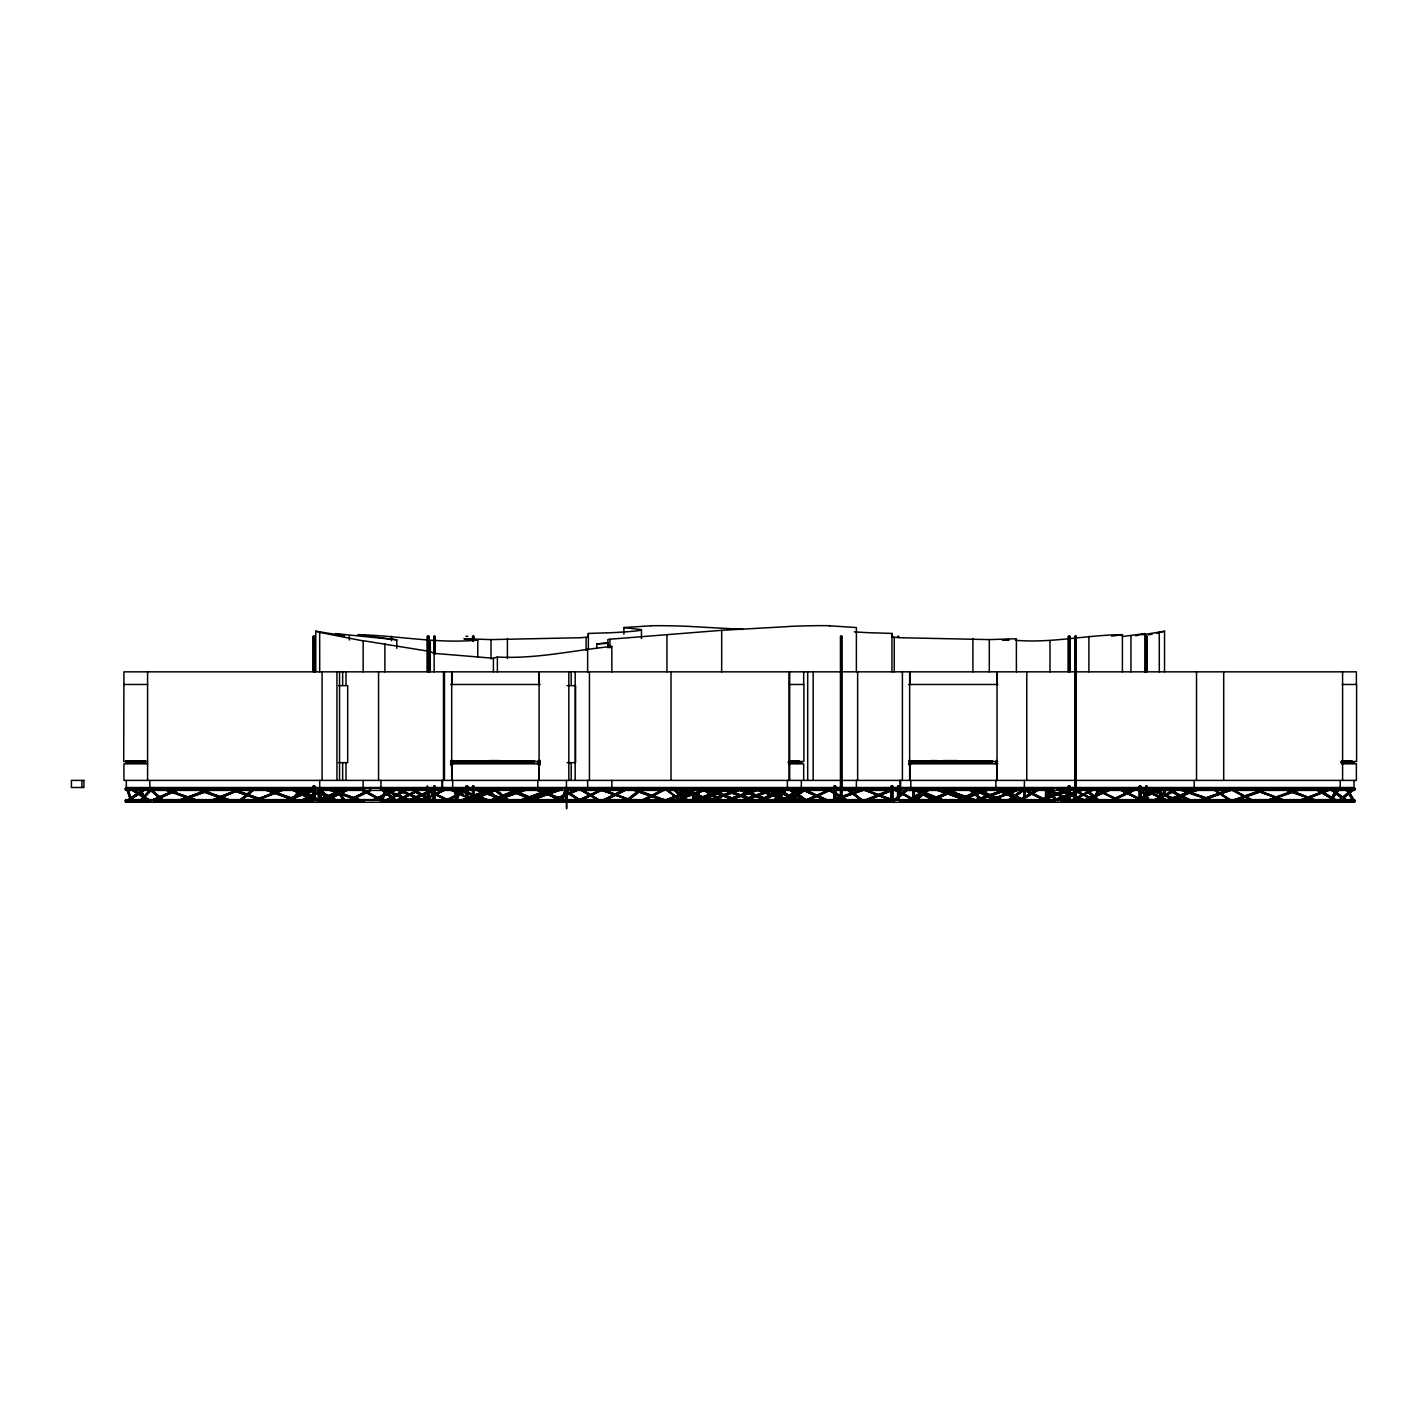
<?xml version="1.0" encoding="UTF-8"?>
<svg xmlns="http://www.w3.org/2000/svg" width="1428" height="1428" viewBox="0 0 1428 1428"><rect width="100%" height="100%" fill="white"/><g stroke="black" fill="none" stroke-linecap="round" stroke-linejoin="round"><path stroke-width="1.5" d="M607.9 647.776L607.9 639.601L609.952 639.208L721.675 630.319L788.952 626.535M292.044 789.095L315.624 800.305M686.1 789.095L709.68 800.305M1023.394 789.095L1046.956 800.305M1072.821 789.095L1096.579 800.929M1096.079 789.72L1096.383 788.452M1143.899 800.305L1143.899 801.322L1120.141 789.488L1120.141 788.452M1096.383 789.488L1120.141 801.322L1120.141 800.305M1165.676 800.34L1143.899 789.488L1143.899 788.452L1167.658 800.305M864.422 800.537L893.625 789.095L892.964 787.774M1179.617 800.537L1149.308 789.095M1164.98 789.095L1164.998 787.774L1165.052 789.095M312.625 800.126L312.625 801.751L154.403 802.25L154.42 800.126M490.232 788.452L490.821 787.774M580.018 789.47L580.553 788.47L600.456 801.322L580.214 789.72L600.135 801.554M580.536 789.72L580.875 788.47M563.364 800.769L534.964 789.488L565.666 801.322L565.952 800.305L535.089 789.095M535.536 788.452L535.072 789.72M1231.721 800.555L1212.604 788.702L1231.168 801.554L1231.525 800.323M384.739 789.095L384.828 787.774L385.007 789.095M1095.294 789.095L1095.383 787.774M680.71 789.488L681.21 788.452L706.2 800.537L705.396 801.572L680.71 789.488L705.682 801.572M441.895 789.095L442.002 787.774L441.93 789.898M441.93 800.126L442.269 802.25M846.697 789.47L847.625 788.488L863.012 801.304L846.893 789.702M606.132 632.854L588.354 633.443L588.158 637.066L581.071 637.709L491 639.601L463.921 638.744L477.773 640.065L477.773 657.005M1327.54 789.095L1327.701 787.774L1329.45 788.274M560.454 789.095L561.025 787.774M560.901 788.274L560.901 789.898L380.562 789.898M560.901 800.126L560.901 801.751L380.562 801.751M801.572 789.72L801.929 788.452L828.436 800.537L827.508 801.322M801.858 789.72L802.197 788.452L828.436 800.537M320.764 789.095L320.122 787.774L336.008 788.274M720.712 788.274L720.712 789.898M703.95 789.095L704.183 787.774M776.136 789.095L777.707 787.774M475.524 800.305L448.803 789.095L475.149 801.572M475.256 800.305L474.881 801.572M800.519 789.488L800.019 788.452M492.999 789.095L493.285 787.774M507.743 789.72L508.118 788.452L535.696 800.537L534.929 801.572M986.462 789.095L986.766 787.774L982 789.095M807.695 789.095L807.98 787.774M969.826 789.095L968.773 789.095M255.13 789.095L255.433 787.774M974.771 789.095L996.744 800.305M1003.241 800.305L1002.849 801.572L976.52 789.72L976.913 788.452M363.301 787.774L363.301 790.398M363.301 799.626L363.301 802.25M1116.66 789.095L1117.017 787.774L1116.16 789.095M1224.867 790.398L1224.867 787.774M1224.867 802.25L1224.867 799.626M538.231 789.898L538.231 788.274M538.231 801.751L538.231 800.126M995.334 789.095L1021.859 787.774L1020.931 789.095L1021.859 790.398M900.907 790.398L996.333 789.898L996.333 788.274M900.907 802.25L996.333 801.751L996.333 800.126M395.895 789.72L396.288 788.452L425.205 800.537L424.491 801.572L424.884 800.305M738.258 801.572L705.593 789.095L738.187 801.572L738.633 800.305M738.562 800.929L705.807 789.095M943.926 801.572L915.223 789.095L944.319 800.305L943.694 801.572L944.104 800.305M972.254 800.091L943.908 789.095L976.841 800.305L976.395 801.572M943.819 789.72L944.265 788.452M672.16 790.398L672.16 787.774M672.16 802.25L672.16 799.626M489.768 789.095L488.59 789.095M1353.976 789.72L1353.762 788.452M1037.567 789.095L1038.013 787.774L1038.567 789.095M692.705 789.095L693.758 789.095M757.965 789.095L813.05 787.774L812.354 789.095M1024.751 800.323L1024.287 801.554L1002.563 789.702L1003.277 788.47M317.819 800.572L298.006 789.702L298.47 788.47L320.068 800.323L319.926 788.452L318.997 789.095L319.497 800.305M452.105 789.898L452.105 788.274M452.105 801.751L452.105 800.126M910.207 789.898L910.207 788.274M910.207 801.751L910.207 800.126M506.654 789.095L507.172 787.774L490.518 788.274M768.335 801.572L738.151 789.095L768.835 800.537L768.086 801.322M972.147 789.095L972.664 787.774M802.179 800.305L801.768 801.572M779.402 799.626L787.078 787.774M623.072 789.095L623.643 787.774L608.328 788.274M855.55 789.095L856.14 787.774M871.99 788.274L856.657 787.774L856.657 790.398M871.99 800.126L856.657 799.626L856.657 802.25M496.462 789.095L497.087 787.774L493.071 788.274M425.205 788.274L424.598 789.702M578.768 789.095L579.411 787.774M899.694 789.095L900.336 787.774L900.318 790.398M901.371 789.898L900.907 787.774M901.371 801.751L900.907 799.626M1036.71 789.095L1037.353 787.774M996.333 789.898L1053.614 789.898L1053.614 788.274M996.333 801.751L1053.614 801.751L1053.614 800.126M126.075 762.32L145.263 762.32L145.263 760.588L144.888 762.32M441.627 789.095L442.269 787.774M579.34 789.095L579.982 787.774L580.607 789.095M429.31 789.095L429.953 787.774M1049.116 789.095L1049.758 787.774M1059.844 789.095L1060.504 787.774M1061.075 790.398L1061.075 787.774M1061.075 802.25L1061.075 799.626M417.476 789.095L418.136 787.774M1285.093 789.488L1285.557 788.452L1316.919 800.929L1285.129 789.72L1316.741 801.322M889.84 800.091L862.476 789.095L894.321 800.305L893.749 801.572M891.715 789.095L892.375 787.774M1327.594 800.126L1329.45 800.126M1327.969 801.751L1330.093 802.25M362.123 789.095L362.819 787.774M363.444 790.398L363.444 787.774M363.444 802.25L363.444 799.626M665.948 789.095L666.644 787.774M1193.594 789.898L1193.63 788.274M1193.594 801.751L1193.63 800.126M586.622 789.095L587.319 787.774M687.671 789.898L687.671 788.274M687.671 801.751L687.671 800.126M709.609 789.095L738.133 800.537M1332.074 799.573L1336.804 788.488M148.476 789.095L149.172 787.774M356.893 800.091L328.154 789.72L328.494 788.702L361.462 800.305M328.636 788.452L328.19 789.72M495.409 790.023L508.279 800.555L475.417 788.452L474.953 789.72L507.832 801.572L508.297 800.305L507.797 801.572M453.461 760.588L453.015 762.32L534.358 762.32L534.358 760.588L533.947 762.32M701.166 789.095L701.88 787.774M787.703 787.774L787.703 790.398M911.778 760.928L910.582 760.928L910.957 762.32L992.299 762.32L991.889 760.588M1329.682 789.095L1330.396 787.774M1239.093 789.898L1239.093 788.274M1239.093 801.751L1239.093 800.126M1193.63 789.898L1193.594 788.274M1193.63 801.751L1193.594 800.126M599.903 789.72L600.385 788.452L632.443 800.929L599.903 789.72L632.283 801.322M1253.07 789.488L1253.516 788.452L1285.593 800.929L1253.07 789.72L1253.623 788.452M915.884 800.572L894.392 788.488L893.678 789.684L915.705 800.929L897.73 790.701M776.761 788.274L776.582 787.774M561.543 800.305L566.63 788.452L561.918 800.537M381.901 801.572L381.401 800.305M691.67 789.095L692.526 787.774M285.1 789.095L285.975 787.774M1045.028 789.095L1045.903 787.774M148.798 788.274L148.798 789.898M148.798 800.126L148.798 801.751M320.122 802.25L321.05 800.929L320.122 799.626L336.008 800.126M343.273 789.095L344.202 787.774M1134.367 789.095L1135.296 787.774M424.455 789.47L424.991 788.47L449.445 800.929L424.473 789.702L449.249 801.322M125.218 801.751L148.994 801.751L148.994 800.126M457.121 789.095L458.067 787.774M915.616 789.095L916.562 787.774M1023.394 789.898L1024.054 788.47L1024.179 800.305M1023.394 801.751L1022.698 799.626M138.855 789.095L139.801 787.774M336.008 802.25L320.8 801.751L320.8 800.126M454.836 789.095L455.782 787.774M564.756 789.095L565.702 787.774M567.255 789.898L566.559 787.774M567.559 789.898L567.559 788.274M567.255 801.751L566.559 799.626M567.559 801.751L567.559 800.126M912.795 789.095L913.741 787.774M1022.716 789.095L1023.68 787.774M1092.224 790.077L1072.589 800.34L1046.421 788.47M1072.196 801.322L1072.624 800.323M319.14 801.322C311.518 765.051 342.738 824.134 320.354 791.148M566.238 788.452C566.773 831.721 566.702 793.076 566.666 789.72M1024.179 788.452C1023.34 817.53 1025.143 790.933 1024.751 789.702M1024.608 801.572L1024.394 788.47M163.506 789.72L163.952 788.452L197.546 800.305L197.1 801.572L163.577 789.488M230.693 801.572L231.14 800.305L197.546 788.452L197.1 789.72L228.587 800.84M264.287 801.572L264.733 800.305L231.14 788.452L230.693 789.72L262.181 800.84M297.881 801.572L298.327 800.305L264.733 788.452L264.287 789.72L293.686 800.091M665.751 801.572L666.216 800.305L632.604 788.452L632.158 789.72L661.557 800.091M722.389 788.452L667.251 787.774L667.947 789.095M1212.711 801.572L1213.157 800.305L1185.865 790.666M380.955 800.929L384.685 790.666M381.097 801.322L385.453 789.488M381.847 800.305L385.471 790.434M381.472 801.572L385.81 789.72M382.204 800.537L386.256 789.72M382.24 801.322L386.595 789.488M799.751 800.305L796.824 788.452M127.645 789.72L131.644 801.572L128.359 790.434M495.213 790.398L508.082 800.929L475.417 788.452M692.116 789.095L693.026 789.095M455.211 800.929L459.263 790.666M460.084 789.488L455.371 801.322L455.211 791.058M460.03 790.434L456.103 800.305L456.139 791.701M456.514 799.591L460.459 789.72M456.46 800.537L460.887 789.72M461.226 789.488L456.496 801.322L456.496 789.488L457.442 801.322M705.896 788.452L705.521 789.72M1162.321 795.021L1164.034 790.666M1161.66 797.377L1164.891 789.488M1160.768 800.305L1165.266 789.72M1161.142 800.537L1165.177 790.666M1161.303 800.929L1166.033 789.488M1346.783 788.452L1353.512 800.305M493.285 799.626L496.641 800.126M493.552 802.25L498.086 801.751M986.552 800.126L982.642 799.626M987.23 801.751L983.232 802.25M561.507 798.966L565.006 790.666M561.668 799.359L565.899 789.488L565.881 801.322L565.095 789.488M561.954 801.322L567.148 789.095M807.98 799.626L829.418 790.005M1285.7 800.537L1285.254 801.572M1092.866 800.929L1097.418 790.666M1093.027 801.322L1098.364 789.488M1095.526 796.342L1098.203 790.434M1094.276 799.591L1098.721 789.72M1094.723 799.591L1099.167 789.72M1095.936 797.377L1099.489 789.488M770.745 789.095L802.25 800.537M381.347 789.72L381.562 788.452L396.841 800.929M395.913 801.572L396.109 800.305M139.498 789.095L140.89 789.095M768.157 800.929L739.793 790.219M580.857 800.305L580.232 801.572L580.482 800.305M785.757 801.572L768.532 789.72L768.764 788.452L786.257 800.537L785.382 801.572L767.889 789.488L768.389 788.452M785.614 800.305L785.382 801.572M382.633 789.095L409.89 799.698M846.715 801.322L847.804 800.537L827.919 788.452L827.669 789.72M828.026 789.72L828.276 788.452L847.804 800.537M1056.774 789.095L1085.548 800.305M1316.723 789.72L1316.991 788.452M1336.983 800.305L1336.697 801.572M291.044 789.095L315.802 800.537M507.993 789.72L508.368 788.452M1022.377 789.095L1047.152 800.537M1071.821 789.095L1096.579 800.537M1119.338 789.095L1144.096 800.537M1143.078 789.095L1167.854 800.929L1144.096 789.095M1166.837 789.095L1191.612 800.537M1330.128 800.929L1335.412 790.452M1330.307 801.304L1336.144 789.47M1331.646 799.573L1336.519 789.702M1333.288 796.61L1336.197 790.684M1346.211 801.572L1346.836 800.305L1332.877 789.773M131.126 789.72L131.394 788.452L150.511 800.537M796.967 801.322L784.847 792.772M1230.65 789.095L1253.677 801.322M1231.507 788.452L1231.186 789.72M1253.338 800.305L1253.034 801.572M976.199 789.095L1003.366 800.537M665.377 789.095L681.245 801.554M681.138 800.305L680.87 801.554M362.98 787.774L362.98 790.398M360.713 789.095L383.454 800.537M328.476 801.536L319.926 788.452M150.297 788.47L149.637 789.702L149.904 788.47M163.774 801.554L163.667 800.323M1231.204 800.323L1231.168 801.554M913.456 789.095L936.179 800.555M1045.51 800.537L1051.436 790.398M1045.421 800.929L1051.758 790.148M1046.26 800.305L1052.186 790.148M1046.635 800.537L1051.883 791.415M1047.367 799.876L1052.311 791.415M1046.795 800.929L1052.632 791.166M847.232 789.702L847.625 788.488M673.552 789.095L674.766 789.095M490.821 799.626L498.836 799.876M988.801 800.126L972.29 800.126M989.8 801.751L975.502 801.804M774.083 800.537L780.313 790.398M773.976 800.929L780.634 790.148M774.833 800.305L780.366 791.166M775.547 799.876L781.776 789.72M775.19 800.537L780.384 792.076M775.368 800.929L782.205 789.72M776.975 800.929L785.4 788.47L785.561 789.702M777.778 800.323L786.185 788.72L778.331 800.929M785.204 789.47L778.849 800.126M778.153 800.555L786.185 788.72M692.241 800.537L699.363 790.398M692.152 800.929L699.274 790.791M692.705 790.487L693.133 800.358L699.434 791.183M693.348 800.537L699.292 792.076M695.043 798.181L699.809 791.415M693.526 800.929L700.541 791.183M1329.682 800.537L1334.662 793.772M1329.593 800.929L1335.805 792.469M1330.414 800.305L1337.233 791.166M1330.771 800.537L1338.25 790.398M1332.61 798.181L1338.839 789.72M1330.95 800.929L1339.268 789.72M506.797 800.126L503.013 799.751M508.011 801.751L493.517 801.804M293.668 797.163L298.059 791.862M293.026 798.627L299.826 790.166M293.793 797.931L297.881 792.861M292.794 799.859L300.969 789.72M293.579 799.234L300.38 790.791M293.204 799.859L301.379 789.72M862.548 789.72L862.976 788.452M1285.271 789.72L1285.7 788.452L1317.009 800.537M623.233 800.126L608.328 800.126M802.018 800.305L783.276 793.433M580.446 801.751L579.518 801.751M899.872 800.126L900.961 800.929L899.872 801.751M579.518 800.126L580.446 800.126M899.747 787.774L899.747 790.398M442.841 790.398L442.841 787.774M442.841 802.25L442.841 799.626M738.33 789.72L738.74 788.452L768.764 800.305M139.533 800.929L149.958 789.934M140.319 800.305L150.368 789.934M140.694 800.537L150.743 790.184M142.943 798.609L151.564 789.72M140.872 800.929L151.975 789.72M812.55 800.126L799.859 799.734M814.174 801.751L767.889 801.822M666.644 799.626L721.461 799.626M587.961 790.398L587.961 787.774M587.961 802.25L587.961 799.626M787.703 802.25L787.703 799.626M1140.294 800.537L1151.307 789.934M1140.222 800.929L1151.7 789.934M1141.936 799.841L1151.111 790.969M1152.075 790.184L1141.347 800.537L1119.516 789.72M1141.525 800.929L1153.021 789.72M1142.703 800.091L1153.413 789.72M611.844 671.838L611.844 646.438C573.735 650.222 536.035 659.218 497.372 657.005L493.41 658.254L434.201 653.364L430.256 651.507L363.14 640.69L363.14 671.838M1339.732 787.774L1339.732 790.398M1340.41 790.398L1340.41 787.774M1340.41 802.25L1340.41 799.626M1002.991 800.305L980.447 790.523M1353.369 788.452L1353.583 789.72M893.232 800.537L905.87 789.773M893.16 800.929L906.28 789.773M906.637 790.005L894.285 800.537L862.637 788.702M894.463 800.929L906.816 790.398M895.642 800.251L906.744 790.809M239.279 800.537L252.096 789.773M239.226 800.929L252.488 789.773M240.332 800.537L252.845 790.005M240.511 800.929L253.042 790.398M241.725 800.251L252.97 790.809M680.21 799.234L691.188 790.005M684.851 795.664L691.134 790.398L666.519 800.483M679.674 800.537L690.67 791.326M679.871 800.929L690.849 791.719M681.37 800.019L690.777 792.112M1176.297 800.555L1188.953 790.023M1176.261 800.929L1188.899 790.398M1189.952 790.023L1177.315 800.555L1151.146 790.273M1178.029 800.001L1189.096 790.791M1177.511 800.929L1190.149 790.398M1178.778 800.251L1190.095 790.791M1338.411 800.537L1351.745 789.773M1338.339 800.929L1352.138 789.773M1339.428 800.537L1354.119 788.702M1339.625 800.929L1354.297 789.095M1340.91 800.251L1354.244 789.488M681.174 789.72L681.513 788.452M705.735 800.305L705.396 801.572M433.737 787.774L432.381 788.452M627.57 799.216L639.726 789.773M627.517 799.626L637.709 791.719M626.892 800.537L638.78 791.326M627.071 800.929L638.959 791.719M628.445 800.251L638.905 792.112M319.301 787.774L318.301 789.095L336.008 787.774M319.301 799.626L336.008 799.626M1159.518 800.126L1144.292 800.126M1161.678 801.751L1146.381 801.804M456.639 799.626L458.067 799.626M913.509 800.323L927.807 789.791M913.295 800.555L928.164 789.791M913.295 800.929L928.503 790.023M917.079 798.68L922.452 794.736M914.42 800.929L928.718 790.398M915.991 800.233L923.345 794.736M141.336 801.751L148.387 801.84M456.639 802.25L479.647 801.822M1024.519 790.398L1025.482 789.095L1024.519 787.774M1024.519 802.25L1025.482 800.929L1024.519 799.626M1316.652 788.452L1316.366 789.72L1334.537 800.501M1007.383 800.555L1022.198 789.898M1007.383 800.929L1022.198 790.273M1008.257 800.555L1023.091 789.898M1008.471 800.929L1023.305 790.273M1009.578 800.358L1023.305 790.648M1009.917 800.358L1023.091 790.898M460.387 788.452L458.906 787.774L484.967 789.095M131.483 789.72L131.769 788.452M787.935 800.537L803.268 789.88M787.899 800.929L803.214 790.273M789.791 800.144L804.25 789.88M794.218 797.377L804.428 790.273M790.13 800.394L804.392 790.666M565.899 788.452L566.666 801.572L566.024 790.434M566.666 801.572L566.666 800.305M126.896 800.537L141.122 790.826M126.842 800.929L141.497 790.826M127.86 800.537L143.603 789.88M128.056 800.929L143.782 790.273M130.876 799.198L143.746 790.666M131.251 799.198L143.496 790.916M666.037 789.72L681.602 801.322M862.726 800.323L862.333 801.536M783.436 799.109L796.039 790.826M783.187 799.359L795.789 791.058M783.151 799.751L798.555 789.88M783.329 800.144L797.752 790.666M783.686 800.394L798.752 790.273M784.043 800.394L798.716 790.666M328.297 800.323L327.78 801.304M1020.431 799.269L1034.872 790.666M1020.556 799.501L1034.997 790.88M1022.573 798.787L1037.031 790.166M1020.984 800.216L1037.246 790.523M1021.127 800.43L1037.371 790.755M907.405 800.305L922.899 791.683M907.173 800.537L925.183 790.612M908.065 800.537L925.505 790.844M909.297 800.251L926.736 790.559M910.207 799.859L927.647 790.166M911.564 799.412L927.629 790.559M385.685 800.305L402.053 791.415M385.489 800.537L402.375 791.415M386.345 800.537L405.463 790.077M387.488 800.34L405.659 790.469M388.362 799.948L406.534 790.077M387.809 800.59L406.516 790.469M1070.518 800.537L1094.098 789.095M1071.357 800.537L1091.17 790.077M1072.91 800.59L1092.206 790.469M641.208 800.537L665.162 789.095M643.118 799.948L662.217 790.077M642.047 800.537L661.146 790.666M643.314 800.34L663.252 790.077M643.635 800.59L663.252 790.469M643.957 800.59L663.056 790.719M602.402 800.323L622.233 790.452M602.438 800.555L622.197 790.684M604.562 799.948L624.322 790.077M604.847 799.948L624.607 790.077M604.776 800.323L624.75 790.452M604.954 800.555L624.804 790.684M300.576 800.537L318.89 791.415M301.397 800.537L319.212 791.665M303.557 799.948L323.371 790.077M303.575 800.34L323.371 790.469M305.36 799.591L323.174 790.719M324.334 800.537L349.092 789.095M325.156 800.537L346.111 790.077M327.315 799.948L347.111 790.077M327.333 800.34L347.129 790.469M348.289 800.305L366.103 791.415M348.093 800.537L366.407 791.415M348.914 800.537L369.87 790.077M351.074 799.948L370.869 790.077M350.895 800.59L370.887 790.469M371.851 800.537L390.165 791.415M372.654 800.537L393.628 790.077M374.832 799.948L394.628 790.077M374.832 800.34L394.628 790.469M376.635 799.591L394.449 790.719M445.536 800.305L464.832 790.666M445.857 800.537L466.813 790.077M447.214 800.34L467.01 790.469M447.535 800.59L465.849 791.451M776.886 791.415L758.571 800.537L762.695 798.966M760.553 799.948L776.386 792.058M759.375 800.537L777.189 791.665M763.534 798.966L778.563 791.451M765.515 798.359L779.367 791.451M765.319 798.609L779.188 791.701M784.49 799.305L805.606 788.452M784.811 799.305L807.088 789.095M787.096 798.573L804.107 790.077M805.106 790.077L785.311 799.948L794.254 799.948M785.311 800.34L805.106 790.469M1152.628 800.537L1176.386 789.095M1153.431 800.537L1174.405 790.077M1154.806 800.34L1175.405 790.077M1155.109 800.59L1175.405 790.469M1157.394 799.591L1175.226 790.719M578.197 800.323L602.919 789.095M578.197 800.555L598.992 790.541M580.196 800.019L600.67 790.005M580.571 800.019L601.063 790.005M580.411 800.394L601.206 790.38M580.607 800.626L601.206 790.612M395.61 800.537L420.867 789.095M396.413 800.537L416.94 790.523M397.484 800.019L414.298 791.826M397.68 800.412L419.011 790.005M397.984 800.662L419.011 790.398M398.287 800.662L418.832 790.63M1110.466 800.305L1135.671 789.095M1110.359 800.555L1129.227 791.433M1110.948 800.555L1133.064 790.005M1112.519 800.412L1133.796 790.005M1113.108 800.412L1133.85 790.38M1112.787 800.644L1133.761 790.63M702.719 799.394L716.017 793.004M719.819 791.183L725.513 788.452M701.13 800.305L726.299 789.095M701.416 800.537L723.443 790.005M702.772 800.412L724.389 790.005M703.076 800.662L724.407 790.398M419.903 800.537L446 789.095M420.635 800.537L441.93 790.523M421.867 800.019L443.162 790.005M422.063 800.412L444.054 790.005M422.367 800.662L444.09 790.398M422.634 800.662L443.929 790.63M1134.992 800.323L1154.52 791.219M1135.028 800.555L1154.681 791.451M1137.134 800.019L1158.519 790.005M1137.384 800.019L1158.768 790.005M1137.331 800.394L1158.929 790.38M1137.491 800.644L1158.965 790.612M805.196 800.305L831.382 789.095M805.16 800.555L827.24 790.523M807.231 800.019L828.9 790.005M807.445 800.412L829.525 790.38M807.659 800.644L829.489 790.63M407.408 800.537L434.54 789.095M407.962 800.537L428.257 791.433M409.497 800.019L427.757 791.826M410.193 800.019L428.454 791.826M410.264 800.412L430.256 791.54M410.175 800.644L430.471 791.54M551.619 800.305L578.911 789.095M551.511 800.537L574.913 790.398M553.457 800.091L574.342 790.791M553.653 800.483L576.448 790.327M553.921 800.715L577.055 790.327M554.153 800.715L576.948 790.576M151.368 800.305L178.875 789.095M151.225 800.537L170.343 792.076M151.903 800.537L174.859 790.398M153.367 800.483L176.304 790.327M154.045 800.483L176.983 790.327M153.653 800.733L176.858 790.576M955.885 800.537L983.41 789.095M956.457 800.537L979.394 790.398M957.867 800.091L963.597 797.556M967.416 795.86L976.966 791.63M958.063 800.483L979.59 790.791M958.313 800.715L979.662 791.166M929.628 800.305L949.209 791.844M929.539 800.537L949.459 792.076M933.466 799.234L950.905 791.63L930.753 800.483M934.162 799.234L954.975 790.327M934.233 799.626L955.528 790.327M933.93 799.876L955.439 790.576M928.575 800.537L950.405 790.987M929.253 800.537L950.673 791.237M931.038 800.733L954.814 790.327M1083.316 800.323L1110.877 789.095M1083.388 800.555L1106.825 790.398M1085.476 800.091L1107.003 790.791M1109.092 790.327L1085.655 800.465L1061.593 790.398M1085.798 800.715L1109.145 790.559M469.027 800.323L496.462 788.47M469.134 800.555L492.66 790.398M471.258 800.091L492.821 790.791M471.418 800.465L494.945 790.327M473.489 799.859L495.052 790.559M316.481 800.537L344.987 789.095M317.105 800.537L340.846 790.398M320.479 799.234L340.275 790.791M319.265 800.091L342.434 790.327M321.175 799.876L343.059 790.327M211.219 800.305L239.493 789.095M211.112 800.537L235.995 790.398M213.183 800.091L235.441 790.791M213.379 800.483L237.655 790.327M213.647 800.733L238.262 790.327M213.861 800.733L238.155 790.576M664.234 800.537L693.544 789.095M664.823 800.537L689.456 790.38M666.341 800.091L688.921 790.791M667.108 800.483L691.42 790.576M667.001 800.733L689.599 791.415M490.215 800.305L513.669 790.826M490.125 800.537L513.919 791.058M492.124 800.144L513.437 791.451M492.321 800.537L517.507 790.273M498.675 798.163L492.553 800.787L498.568 798.413M502.549 796.592L518.043 790.273M502.46 796.824L517.953 790.523M864.422 800.305L887.698 790.826M864.725 800.537L889.93 790.273M866.475 800.144L890.126 790.666M866.653 800.537L892.179 790.273M866.832 800.769L892.161 790.505M460.334 800.537L490.696 789.095M460.637 800.537L486.537 790.273M462.44 800.144L486.716 790.666M468.598 798.163L488.519 790.273M462.797 800.769L488.822 790.273M758.214 800.537L778.421 792.397M766.265 797.77L778.224 793.04M766.443 798.163L778.421 793.433M766.675 798.413L780.83 792.879M988.604 800.305L1019.271 789.095M988.551 800.537L1018.682 789.095M989.015 800.537L1014.683 790.666M993.21 799.359L1005.241 794.611M1011.256 792.254L1015.254 790.666M992.817 799.751L1017.343 790.273M993.031 799.983L1017.271 790.523M253.72 800.537L284.279 789.095M253.898 800.537L280.084 790.273M280.245 790.666L255.719 799.626M256.04 800.537L282.387 790.273M256.183 800.769L282.441 790.505M1299.516 800.305L1330.414 789.095M1299.534 800.537L1326.166 790.273M1301.676 800.144L1326.059 790.666M1301.961 800.144L1326.344 790.666M1301.854 800.537L1328.486 790.273M1302.015 800.769L1328.522 790.505M1052.668 800.537L1075.338 791.612M1053.132 800.537L1061.29 797.377M1065.359 795.807L1075.57 791.862M1054.774 800.144L1077.783 791.451M1054.953 800.537L1081.478 790.273M1055.185 800.787L1081.942 790.273M956.778 800.305L962.758 798.073L956.778 800.537M972.7 794.379L978.68 792.147M968.844 795.86L984.642 790.184M957.063 800.537L963.043 798.323M969.023 796.092L984.945 790.184M964.846 797.966L985.106 790.576M965.007 798.359L987.194 790.219M965.185 798.609L987.194 790.469M1038.567 800.305L1062.825 791.415M1038.567 800.537L1067.002 790.184M1040.673 800.198L1067.18 790.576M1042.868 799.841L1069.286 790.219M1043.136 800.091L1069.304 790.469M519.328 800.537L547.656 790.184M519.56 800.537L547.87 790.184M521.47 800.198L548.031 790.576M521.631 800.59L550.173 790.219M523.808 800.091L550.191 790.469M693.115 800.305L715.374 792.147M693.115 800.537L719.534 790.666M693.401 800.537L721.729 790.184M695.24 800.198L721.89 790.576M695.4 800.59L724.014 790.219L753.52 800.59M697.596 800.091L724.014 790.469L751.324 800.091M283.94 800.305L310.536 790.684M284.029 800.537L312.678 790.184M286.225 800.198L312.821 790.576M286.368 800.59L314.999 790.219M288.492 800.091L315.088 790.469M750.2 791.415L725.567 800.305L752.592 790.684M754.448 790.184L725.602 800.537L754.769 790.184M754.395 790.576L727.762 800.198L754.912 790.576M727.977 800.198L754.609 790.576M727.923 800.59L756.769 790.219M734.206 798.609L756.804 790.469M639.512 630.355L641.458 629.659L641.458 638.548M178.214 800.305L203.044 791.415M178.286 800.537L203.151 791.665M180.481 800.198L207.435 790.576M180.624 800.59L209.63 790.219M182.802 800.091L209.702 790.469M727.977 800.59L757.126 790.219M730.154 800.091L757.215 790.469M741.114 800.305L768.21 790.666M741.186 800.537L770.388 790.184M743.399 800.198L770.531 790.576M743.542 800.59L772.744 790.219L799.716 800.787M745.737 800.091L772.816 790.469M493.981 800.305L521.274 790.666M494.07 800.537L523.469 790.184M496.301 800.198L523.594 790.576M525.843 790.219L496.444 800.59L490.572 791.094M527.575 800.305L554.849 790.666M527.664 800.537L557.045 790.184M531.984 799.448L557.188 790.576M532.126 799.841L559.419 790.219M532.216 800.091L559.49 790.469M673.927 800.305L701.237 790.666M674.016 800.537L703.415 790.184M676.247 800.198L703.558 790.576M676.39 800.59L705.789 790.219M707.52 800.305L734.831 790.666M707.61 800.537L737.009 790.184M709.859 800.198L737.151 790.576M709.984 800.59L739.383 790.219M712.179 800.091L739.472 790.469M830.9 800.305L858.192 790.666M830.989 800.537L860.388 790.184M833.22 800.198L860.513 790.576M833.363 800.59L862.762 790.219M835.541 800.091L862.851 790.469M974.11 800.305L1001.403 790.666M974.199 800.537L1003.598 790.184M976.431 800.198L1003.723 790.576M976.573 800.59L1005.972 790.219M978.751 800.091L1006.062 790.469M1165.212 800.305L1192.487 790.666M1194.665 790.184L1165.302 800.537L1143.578 789.72M1167.551 800.198L1194.808 790.576M1167.676 800.59L1197.039 790.219M1169.853 800.091L1197.128 790.469M1198.77 800.305L1226.063 790.666M1198.86 800.537L1228.258 790.184M1201.091 800.198L1228.401 790.576M1201.234 800.59L1230.633 790.219M1203.429 800.091L1230.722 790.469M1232.364 800.305L1259.675 790.666M1232.453 800.537L1259.746 790.916M1234.685 800.198L1257.782 792.058M1234.827 800.59L1264.226 790.219M1237.023 800.091L1264.315 790.469M1266.047 800.537L1291.162 791.415M1268.296 800.198L1295.589 790.576M1268.421 800.59L1297.82 790.219M1270.617 800.091L1297.909 790.469M1144.81 671.838L1144.81 633.604L1135.706 635.799M1148.362 634.907L1152.45 634.068M1156.519 633.247L1164.534 631.247L1164.534 671.838M1328.004 789.095L1330.86 787.774L1331.61 789.095M1142.132 634.817L1164.534 631.247M1122.319 636.531L1144.81 633.604M1111.591 636.103L1122.408 634.657L1122.408 671.838M623.911 634.211L623.911 627.552L650.936 625.785M596.797 648.258L596.797 643.957L607.9 642.6M1015.486 640.279C1051.365 643.368 1086.601 634.942 1122.408 634.657M1008.471 639.494L1002.545 640.065L1009.007 640.172M596.797 643.957L607.9 643.403L607.935 646.438L611.844 646.438M1144.292 802.25L1157.34 801.822M874.168 632.854L891.947 633.443L892.143 637.066L899.229 637.709L989.301 639.601L1016.397 638.744L1016.397 671.838M504.798 801.804L490.518 801.751M1144.292 788.274L1160.179 787.774L1159.536 789.095M986.784 801.804L972.29 801.751M321.389 790.344L329.743 790.095M333.92 801.804L318.64 801.751M972.29 788.274L989.104 787.774L989.086 789.095M995.727 790.398L1004.205 790.237M937.696 801.822L915.884 801.751M995.727 802.25L1021.859 802.25M456.639 787.774L484.253 787.774M915.884 788.274L942.194 787.774M457.388 800.126L469.776 799.894L459.584 800.126M473.917 799.805L482.182 799.662M931.235 799.823L917.401 799.626L936.447 800.001M935.608 799.751L942.194 799.626M995.441 800.126L1021.859 799.626L1021.181 801.751L1016.897 801.751M396.805 648.366L396.805 639.833L357.892 634.657C398.001 635.531 437.539 644.01 477.773 640.065M666.126 788.274L721.461 787.774M758.089 800.126L762.481 800.091M766.89 800.037L782.276 799.894M786.667 799.859L793.272 799.805M712.411 801.822L666.126 801.751M758.429 802.25L803.893 801.822M465.921 636.317L467.795 636.317M891.929 636.317L892.875 636.317M897.569 636.317L898.926 636.317M123.7 684.476L147.584 684.476M450.677 684.476L540.105 684.476M789.47 684.476L803.91 684.476L803.91 761.463L788.809 761.463M908.779 684.476L997.958 684.476M1342.159 684.476L1356.6 684.476L1356.6 761.463L1341.499 761.463M338.525 685.654L347.682 685.654L347.682 762.641L338.525 762.641M567.059 685.654L575.591 685.654L575.591 762.641L567.059 762.641M489.019 760.588L499.229 760.588M930.717 760.588L937 760.588M943.569 760.588L957.171 760.588M125.628 760.928L144.585 760.928M452.64 760.928L534.697 760.928M788.684 760.928L799.287 760.928M910.582 760.928L992.639 760.928M1341.374 760.928L1351.977 760.928M147.512 761.463L123.7 761.463L123.933 671.838L1356.386 671.838L1356.386 684.476M450.677 761.463L540.105 761.463M908.851 761.463L997.779 761.463M125.628 761.999L145.567 761.999M452.64 761.999L534.697 761.999M788.684 761.999L801.983 761.999M910.582 761.999L992.639 761.999M1341.374 761.999L1354.672 761.999M787.953 762.32L801.536 762.32M1340.642 762.32L1354.226 762.32M797.359 762.641L800.412 762.641M796.396 763.427L797.788 763.427M147.584 763.819L123.933 763.819L123.933 780.402L1356.386 780.402L1356.386 763.819L1341.481 763.819M450.677 763.819L540.105 763.819M789.166 763.819L803.678 763.819L803.678 780.402M908.779 763.819L997.958 763.819M125.896 787.774L1354.44 787.774M125.218 788.274L1355.118 788.274M124.95 789.095L148.994 788.274L148.994 789.898L125.218 789.898M336.008 789.095L363.658 789.095M380.294 789.095L442.216 789.095M451.98 789.095L560.936 789.095M566.845 789.095L671.749 789.095M687.475 789.095L857.228 789.095M871.883 789.095L890.215 789.095M910.064 789.095L996.441 789.095M1024.84 789.095L1053.436 789.095M1061.736 789.095L1224.492 789.095M1238.879 789.095L1355.386 789.095M154.349 789.898L312.643 789.095L154.331 789.095L154.367 787.774L154.367 790.398M363.962 789.898L320.8 789.898L320.8 788.274L320.8 789.898L336.008 790.398M565.881 789.72L566.238 800.305M566.238 789.72L890.269 789.898M1061.557 789.898L1355.118 789.898M125.896 790.398L1354.44 790.398M434.897 799.359L435.147 786.132M125.896 799.626L1354.44 799.626M125.218 800.126L1355.118 800.126M124.95 800.929L148.726 800.929M154.331 800.929L312.643 800.929M336.008 800.929L363.658 800.929M380.294 800.929L442.216 800.929M451.98 800.929L560.936 800.929M566.845 800.929L671.749 800.929M687.475 800.929L857.228 800.929M871.883 800.929L890.215 800.929M910.064 800.929L996.441 800.929M1053.436 800.929L1024.84 800.929L1003.331 789.095M1061.736 800.929L1224.492 800.929M1238.879 800.929L1355.386 800.929M978.305 790.63L1002.849 801.572M320.8 801.751L363.962 801.751M566.63 801.751L890.269 801.751M1061.557 801.751L1355.118 801.751M125.896 802.25L1354.44 802.25M758.839 787.774L814.371 789.095M765.479 799.68L780.973 799.823M798.68 799.983L813.674 799.626M711.233 800.019L667.751 800.126M715.624 800.055L722.211 800.126M676.426 801.822L721.89 802.25M996.066 787.774L1023.394 788.274L1024.179 789.72M996.066 799.626L1023.394 800.126M922.524 801.84L942.534 802.25M474.042 799.912L482.7 800.073M463.743 801.822L484.592 802.25M829.365 625.785L856.389 627.552L856.389 671.838M1144.292 787.774L1161.749 788.274M1144.292 799.626L1161 799.626M989.907 789.095L973.128 787.774L973.646 789.095M508.172 789.095L491.196 787.774L491.625 789.095M499.604 799.876L491.5 800.126M503.816 800.001L507.636 799.626M691.366 626.535L743.113 629.391M623.911 627.552L641.458 629.659M315.767 671.838L315.767 631.247L344.612 635.799L335.509 633.604L396.805 639.833M498.265 789.095L493.552 787.774L493.838 789.095M987.319 789.095L983.232 787.774L983.892 789.095M315.767 631.247L319.676 631.979L319.711 671.838M363.14 640.904L319.711 632.408M1183.669 790.184L1213.068 800.537M1183.526 790.576L1212.925 800.929M1181.206 790.469L1212.783 801.322M942.23 790.666L969.523 800.305M940.052 790.184L969.451 800.537M939.91 790.576L967.202 800.198M937.66 790.219L967.059 800.59M937.589 790.469L964.882 800.091M762.284 790.666L789.577 800.305M760.089 790.184L789.488 800.537M759.964 790.576L783.062 798.716M757.715 790.219L782.919 799.109M757.625 790.469L782.83 799.359M728.691 790.666L755.983 800.305M726.495 790.184L755.894 800.537M726.352 790.576L753.663 800.198M632.533 788.702L666.126 800.537M632.39 789.095L665.984 800.929M632.247 789.488L665.841 801.322M264.644 788.702L298.256 800.537M264.519 789.095L298.113 800.929M264.376 789.488L297.97 801.322M231.05 788.702L264.644 800.537M230.908 789.095L264.519 800.929M230.783 789.488L264.376 801.322M197.457 788.702L231.05 800.537M197.314 789.095L230.908 800.929M197.189 789.488L230.783 801.322M163.863 788.702L197.457 800.537M163.72 789.095L197.314 800.929M746.291 791.415L771.281 800.305M742.007 790.184L771.227 800.537M741.846 790.576L769.032 800.198M739.65 790.219L768.746 800.59M705.753 788.702L738.508 800.537M705.486 789.488L738.222 801.322M475.292 788.702L508.136 800.537M475.024 789.488L507.868 801.322M328.494 788.702L361.409 800.537M361.266 800.929L328.44 789.095L359.106 800.198M328.208 789.488L359.071 800.59M944.229 788.702L976.823 800.537M944.122 789.095L976.698 800.929M943.783 789.488L976.538 801.322M600.242 788.702L632.568 800.537M600.188 789.095L632.443 800.929M467.17 792.165L489.429 800.305M460.994 790.184L489.376 800.537M460.833 790.576L487.234 800.198M458.691 790.219L487.073 800.59M458.638 790.469L484.931 800.091M1253.338 788.702L1285.414 800.537M1253.159 789.095L1285.593 800.929M1253.356 789.488L1285.432 801.322M1285.361 788.702L1316.919 800.929M1285.182 789.095L1314.367 800.144M866.85 790.576L892.304 800.198M862.476 789.095L893.803 800.929M862.387 789.488L893.714 801.322M774.869 790.666L800.108 800.144M773.173 790.273L799.93 800.537M535.25 788.702L565.952 800.537M535.411 789.095L565.845 800.929L565.095 791.058M537.106 789.88L563.489 800.144M1153.164 790.273L1179.332 800.537M1152.985 790.666L1177.493 800.144M1150.861 790.273L1177.136 800.769M738.33 788.702L768.764 800.929M738.151 789.095L766.158 800.144M738.08 789.488L768.567 801.322M514.705 790.826L538.677 800.537M516.436 791.862L538.124 800.537M512.295 790.666L536.642 800.144M510.813 790.273L536.446 800.537M510.278 790.273L536.214 800.787M396.038 788.702L424.634 800.537M400.643 790.791L425.169 800.929M395.842 789.095L424.973 801.322M395.806 789.488L424.723 801.572M386.899 790.398L411.407 800.537M387.363 790.791L409.818 800.091M385.132 790.327L409.64 800.483M384.596 790.327L409.39 800.715M384.685 790.576L409.193 800.715M915.419 788.702L944.426 800.537M920.007 790.791L942.337 800.091M915.223 789.095L943.658 800.929M915.17 789.488L943.605 801.322M717.409 792.094L737.723 800.537M715.714 791.63L736.009 800.091M715.517 792.022L735.813 800.483M713.107 791.415L731.547 799.02M1060.986 790.398L1085.048 800.537M1060.79 790.791L1082.852 800.091M1058.737 790.327L1083.424 800.483M1058.844 790.576L1083.156 800.733M507.85 788.702L535.643 800.929M507.654 789.095L532.912 800.091M508.261 789.488L535.464 801.322M507.6 789.488L533.233 800.733M1002.135 790.987L1023.198 800.305M1001.867 791.237L1022.68 800.537M1002.474 791.63L1011.934 795.86M1001.671 791.63L1020.592 800.091M997.851 790.327L1020.556 800.483M999.868 791.415L1020.681 800.715M976.984 789.095L1003.331 800.929M976.788 789.488L1003.116 801.322M802.34 789.095L828.418 800.929M803.446 790.005L825.527 800.019M802.143 789.488L828.222 801.322M801.429 789.488L827.937 801.572M448.999 788.702L474.971 800.537M448.803 789.095L474.774 800.929M1050.722 790.541L1072.535 800.555M1048.563 790.005L1070.411 800.019M1048.402 790.38L1070.215 800.394M1048.313 790.612L1070.09 800.644M680.906 788.702L706.182 800.929M680.71 789.095L705.985 801.322M542.533 790.523L563.275 800.537M542.533 790.916L559.508 799.109M543.443 791.826L559.312 799.501M542.033 791.558L559.008 799.751M541.73 791.558L558.705 799.751M424.776 788.72L449.57 800.555M449.445 800.929L425.133 788.47M424.58 789.095L447.125 800.019M1191.612 800.929L1167.658 788.452M1167.658 789.488L1189.435 800.34M1167.336 789.72L1189.113 800.59M1169.014 790.719L1188.81 800.59M1145.06 790.077L1162.892 798.966M1120.337 789.095L1144.096 800.929M1119.838 789.72L1141.615 800.59M1120.337 800.537L1095.579 789.095L1095.472 787.774M1096.579 789.095L1120.337 800.929M1095.758 789.72L1117.856 800.59M1072 789.72L1094.098 800.59M1046.331 800.537L1024.947 789.095M1024.358 790.077L1046.135 800.929M1024.358 790.469L1044.653 800.59M690.063 790.666L709.859 800.537M688.082 790.077L709.056 800.537M687.082 790.077L707.681 800.34M687.082 790.469L707.378 800.59M294.025 790.077L314.999 800.537M293.026 790.077L313.624 800.34M293.026 790.469L313.321 800.59M1231.704 789.095L1252.017 799.948M1230.847 788.702L1253.016 800.537M1230.668 789.488L1253.356 801.572M978.483 790.684L996.887 800.555M976.609 790.077L996.173 800.555M975.735 790.077L994.78 800.34M975.681 790.469L994.495 800.572M917.311 790.684L933.698 799.573M915.277 790.077L933.484 799.948M915.205 790.452L933.537 800.572M381.633 799.948L361.534 788.452M361.516 789.488L381.437 800.34M361.195 789.72L381.115 800.572M362.694 790.701L380.812 800.572M298.577 788.702L320.175 800.555M298.523 789.095L319.533 800.555M298.291 789.47L318.105 800.323M299.559 790.701L317.569 800.572M915.705 800.929L893.625 788.47M893.928 789.452L915.491 801.304M1003.402 788.702L1024.876 800.555M1003.116 789.47L1024.59 801.322M319.444 790.612L336.705 800.305M319.122 790.612L336.919 800.537M317.766 790.166L336.026 800.537M317.569 790.559L334.812 800.251M316.677 790.166L334.491 800.501M316.695 790.559L334.152 800.501M415.619 790.612L432.488 800.305M415.316 790.612L432.666 800.555M413.906 790.166L431.863 800.555M412.924 790.166L430.56 800.251M413.388 790.791L430.239 800.483M412.906 790.559L429.757 800.251M1317.223 788.702L1337.197 800.537M1317.241 789.095L1337.233 800.929M1321.757 791.933L1336.287 800.537M1317.062 789.488L1335.216 800.251M1316.134 789.488L1334.877 800.501M581.071 789.095L600.67 800.929M580.232 788.702L599.831 800.555M580.018 789.095L600.456 801.322M706.557 790.63L722.514 800.323M706.271 790.63L722.675 800.555M704.896 790.166L721.908 800.555M704.664 790.541L720.64 800.233L720.712 801.751M703.95 790.166L719.908 799.859M703.915 790.541L720.319 800.465M827.58 788.702L847.839 800.929M828.365 789.488L847.643 801.322M829.15 790.166L843.18 798.787M827.419 789.488L847.304 801.572M781.651 790.844L797.127 800.537M779.956 790.166L796.199 800.537M779.759 790.559L795.253 800.251M778.795 790.166L794.896 800.483M778.831 790.559L792.826 799.412M133.875 790.273L150.547 800.929M131.055 788.702L149.565 800.537M130.858 789.095L149.387 800.929M130.894 789.488L150.011 801.572M1231.721 800.929L1213.264 788.47M1212.604 788.702L1230.865 800.555M1212.408 789.095L1231.507 801.322M566.273 790.826L581.107 800.537M566.934 791.451L581.142 800.929M565.916 791.058L580.964 801.322M565.738 791.451L579.946 800.929M565.774 791.862L580.607 801.572M793.218 790.898L806.999 800.358M793.058 790.898L806.999 800.59M791.076 789.916L806.838 800.929M790.809 790.273L806.32 800.929M790.648 790.63L804.446 800.108M790.648 790.844L804.607 800.323M769.067 789.095L786.293 800.929M769.763 789.88L785.275 800.537M768.871 789.488L786.114 801.322M796.342 789.72L799.359 801.322M914.598 787.774L915.562 789.095M140.658 787.774L141.604 789.095M1136.117 787.774L1137.027 789.095M345.023 787.774L345.933 789.095M1332.502 789.773L1347.086 800.537M1333.181 790.398L1347.122 800.929M1332.145 790.023L1346.943 801.322M1331.949 790.398L1346.586 801.572M1332.003 790.791L1344.462 800.251M689.046 789.773L703.219 800.537M688.671 789.773L703.272 800.929M688.314 790.023L700.488 799.234M688.117 790.398L700.291 799.626M688.153 790.791L696.864 797.377M688.421 791.041L697.114 797.609M847.286 788.488L863.262 800.555M846.947 788.72L863.244 800.929M847.589 789.47L863.012 801.304M846.715 789.095L862.673 801.536M681.799 800.929L666.59 789.095M665.573 788.702L680.781 800.555M434.523 787.774L435.415 789.095M1046.688 787.774L1047.563 789.095M286.76 787.774L287.635 789.095M693.312 787.774L694.186 789.095M396.788 800.537L382.293 789.095M381.205 788.702L395.752 800.537M381.008 789.095L395.574 800.929M381.08 789.488L394.021 800.019M496.141 789.791L509.26 800.555M495.766 789.791L509.296 800.929M495.23 790.791L507.136 800.233M151.814 789.791L164.327 800.929L151.439 789.791M149.547 788.702L163.31 800.555M149.351 789.095L163.113 800.929M149.387 789.47L161.864 800.233M971.218 789.827L983.624 800.572M970.897 789.827L983.589 800.929M970.54 790.041L982.767 800.572M972.646 792.094L980.286 798.663M970.308 790.398L982.535 800.929M970.272 790.773L979.608 798.895M1087.333 790.005L1099.489 800.537M1086.654 789.773L1099.56 800.929M1086.297 790.005L1098.435 800.537M1086.101 790.398L1098.257 800.929M1086.172 790.809L1097.097 800.251M561.704 787.774L562.471 789.095M1331.539 800.126L1327.844 799.626M778.331 787.774L779.045 789.095M702.505 787.774L703.201 789.095M149.815 787.774L150.511 789.095M675.944 789.97L686.208 800.929M676.997 791.451L685.583 800.34M675.194 790.202L685.226 800.572M674.177 789.684L684.994 800.929M673.802 789.684L683.816 800.055M418.725 787.774L419.386 789.095M983.713 800.126L987.016 799.626M982.178 801.751L986.766 802.25M1050.348 787.774L1051.008 789.095M430.542 787.774L431.202 789.095M1047.795 789.952L1057.809 800.929M1047.402 789.952L1055.685 798.841M1047.027 790.184L1056.238 799.841M1055.863 800.073L1046.206 789.702L1046.331 799.591M1055.453 800.073L1045.796 789.702L1045.885 800.305M580.553 787.774L581.196 789.095M497.64 799.626L493.767 800.126M497.087 802.25L493.071 801.751M624.161 787.774L624.75 789.095M973.503 800.126L989.497 799.626M329.047 800.929L320.372 789.095L320.425 800.929M320.175 789.47L328.851 801.304M319.39 789.702L328.083 801.536M1142.65 790.398L1149.736 800.555M1142.346 790.166L1149.808 800.929M1141.918 790.166L1149.005 800.323M1141.561 790.398L1148.63 800.555M1141.008 789.72L1148.076 799.859M1140.579 789.72L1148.451 800.929M339.328 792.076L345.201 800.537M339.007 791.844L345.29 800.929M338.079 791.183L344.451 800.305M337.722 791.415L344.077 800.537M336.972 791.183L343.916 800.929M680.603 790.148L687.689 800.929M680.174 790.148L686.832 800.305M679.389 789.72L686.475 800.537M678.96 789.72L686.297 800.929M679.746 791.183L685.297 799.644M1038.424 787.774L1038.852 789.095M491.767 791.969L497.319 800.929M491.411 791.969L496.801 800.43M490.179 791.29L495.587 799.751M489.625 791.094L496.159 800.929M1347.104 788.702L1354.262 800.537M1347.211 789.095L1354.369 800.929M1346.675 789.72L1352.816 799.876M1347.015 790.398L1353.137 800.537M1346.247 789.72L1352.976 800.929M672.517 787.774L672.927 789.095M1225.188 787.774L1225.563 789.095M1024.037 801.554L1025.108 800.929M255.719 787.774L256.04 789.095M808.248 787.774L808.551 789.095M142.372 792.665L145.531 800.572M141.515 791.433L145.46 801.304M141.14 791.665L144.781 800.34M139.926 789.684L143.871 799.555M139.587 789.452L144.335 801.304M141.675 791.058L145.62 800.929M141.247 792.665L144.406 800.572M704.397 787.774L704.629 789.095M128.002 789.488L132.001 801.322M127.199 789.72L130.894 800.537M126.86 789.488L130.858 801.322M918.347 789.095L917.401 787.774L942.908 789.095M797.163 788.702L800.662 800.929M797.145 789.488L800.501 801.322M1118.178 789.095L1117.481 787.774L1117.678 789.095M432.72 789.488L434.094 796.592M432.345 789.72L434.433 800.305L434.469 786.132M432.291 790.434L433.987 800.305L434.058 786.132M431.916 789.72L433.63 800.537M431.774 791.058L433.487 800.929M456.3 790.434L457.103 800.305M456.282 791.701L456.924 799.591M455.853 791.701L456.657 800.305M455.496 791.451L456.3 801.322M455.353 791.058L456.157 800.929M566.256 788.702L567.023 801.322L567.023 788.702M693.401 789.452L693.919 801.286M693.151 790.487L693.562 800.358M692.509 794.646L692.759 801.286M1354.012 780.402L1354.012 787.506L126.324 787.506L126.324 780.402M1342.588 671.838L1342.588 780.402M1340.196 780.402L1340.196 787.506M1223.707 671.838L1223.707 780.402M1196.521 671.838L1196.521 780.402M1194.219 780.402L1194.219 787.506M1161.16 789.488L1161.16 801.322M1160.821 789.72L1160.821 800.305M1160.375 789.72L1160.375 800.305M1160.018 789.488L1160.018 801.322M1159.286 632.158L1159.286 671.838M1147.095 671.571L1147.095 636.317L1145.756 636.317L1145.756 671.571M1147.095 786.132L1147.095 799.359L1145.756 799.359L1145.756 786.132M1146.845 636.317L1146.845 671.571M1146.845 786.132L1146.845 799.359M1146.416 636.317L1146.416 671.571M1146.416 786.132L1146.416 799.359M1146.006 636.317L1146.006 671.571M1146.006 786.132L1146.006 799.359M1141.043 786.132L1141.043 799.359L1140.115 799.359L1140.115 786.132M1140.686 786.132L1140.686 799.359M1139.526 786.132L1139.526 799.359M1139.169 786.132L1139.169 799.359M1130.958 635.781L1130.958 671.838M1088.904 636.299L1088.904 671.838M1075.909 636.317L1075.909 799.359M1075.498 636.317L1075.498 799.359M1075.07 636.317L1075.07 799.359M1070.107 671.571L1070.107 636.317L1068.233 636.317L1068.233 671.571M1070.107 786.132L1070.107 799.359L1068.233 799.359L1068.233 786.132M1069.75 636.317L1069.75 671.571M1069.75 786.132L1069.75 799.359M1069.179 636.317L1069.179 671.571M1069.179 786.132L1069.179 799.359M1068.59 636.317L1068.59 671.571M1068.59 786.132L1068.59 799.359M1049.991 640.869L1049.991 671.838M1046.813 791.058L1046.813 796.985M1046.688 789.488L1046.688 801.322M1045.528 789.488L1045.528 801.322M1026.768 671.838L1026.768 780.402M1024.965 788.702L1024.965 801.322M1024.394 780.402L1024.394 787.506M997.03 671.838L997.03 780.402M996.798 671.838L996.798 684.476M996.798 763.819L996.798 780.402M996.458 760.464L996.458 764.89M995.887 780.402L995.887 787.506M995.459 761.463L995.459 763.819M989.301 639.601L989.301 671.838M972.896 638.494L972.896 671.838M914.438 789.488L914.438 801.322M914.081 789.72L914.081 800.305M913.634 789.72L913.634 800.305M913.277 789.488L913.277 801.322M913.152 791.058L913.152 798.966M911.207 761.463L911.207 763.819M910.778 780.402L910.778 787.506M910.207 760.464L910.207 764.89M909.868 671.838L909.868 684.476M909.868 763.819L909.868 780.402M909.636 671.838L909.636 780.402M909.101 760.464L909.101 764.89M902.407 671.838L902.407 780.402M900.622 780.402L900.622 787.506M900.033 780.402L900.033 787.506M898.658 786.132L898.926 799.359L897.569 799.359L897.569 786.132M898.248 786.132L898.248 799.359M897.819 786.132L897.819 799.359M894.249 637.441L894.249 671.838M892.875 786.132L892.875 799.359L890.983 799.359L890.983 786.132M892.518 786.132L892.518 799.359M891.947 633.443L891.947 671.838M891.929 786.132L891.929 799.359M891.358 786.132L891.358 799.359M857.639 671.838L857.639 780.402M856.389 780.402L856.389 787.506M841.574 636.317L841.574 799.359M841.146 636.317L841.146 799.359M840.735 636.317L840.735 799.359M835.773 786.132L835.773 799.359L833.898 799.359L833.898 786.132M835.416 786.132L835.416 799.359M834.827 786.132L834.827 799.359M834.255 786.132L834.255 799.359M813.175 671.838L813.175 780.402M807.695 671.838L807.695 780.402M803.678 671.838L803.678 684.476M801.34 780.402L801.34 787.506M789.684 671.838L789.684 780.402M788.988 671.838L788.988 780.402M787.381 780.402L787.381 787.506M721.675 630.319L721.675 671.838M671.017 671.838L671.017 780.402M666.947 635.371L666.947 671.838M611.844 780.402L611.844 787.506M609.952 639.208L609.952 647.919M589.443 671.838L589.443 780.402M588.354 633.443L588.354 648.383M587.64 648.687L587.64 671.838M587.64 780.402L587.64 787.506M586.105 637.423L586.105 650.329M575.181 671.838L575.181 780.402M571.2 671.838L571.2 685.137M571.2 762.677L571.2 780.402M568.826 671.838L568.826 780.402M566.452 780.402L566.452 787.506M540.087 760.464L540.087 764.89M539.623 760.464L539.623 764.89M539.088 671.838L539.088 780.402M538.856 671.838L538.856 684.476M538.856 763.819L538.856 780.402M538.517 760.464L538.517 764.89M537.803 780.402L537.803 787.506M537.517 761.463L537.517 763.819M507.404 638.494L507.404 658.504M497.372 657.005L497.372 671.838M493.41 658.254L493.41 671.838M491 639.601L491 658.951M473.846 640.726L473.846 636.317L472.489 636.317L472.489 640.726M473.846 786.132L473.846 799.359L472.489 799.359L472.489 786.132M473.578 636.317L473.578 640.726M473.578 786.132L473.578 799.359M473.168 636.317L473.168 640.726M473.168 786.132L473.168 799.359M472.757 636.317L472.757 640.726M472.757 786.132L472.757 799.359M467.795 786.132L467.795 799.359L465.921 799.359L465.921 786.132M467.438 786.132L467.438 799.359M466.849 786.132L466.849 799.359M466.278 786.132L466.278 799.359M456.621 791.058L456.621 800.929M455.693 791.701L455.693 800.305M453.265 761.463L453.265 763.819M452.676 780.402L452.676 787.506M452.265 760.464L452.265 764.89M451.926 671.838L451.926 684.476M451.926 763.819L451.926 780.402M451.694 671.838L451.694 780.402M451.159 760.464L451.159 764.89M450.695 760.464L450.695 764.89M444.465 671.838L444.465 780.402M443.483 671.838L443.483 780.402M442.555 780.402L442.555 787.506M442.055 780.402L442.055 787.506M435.147 653.935L435.147 636.317L433.791 636.317L433.791 653.935M434.897 636.317L434.897 653.935M434.897 786.132L434.915 800.929M434.772 789.488L434.772 801.322M434.469 636.317L434.469 653.935M434.058 636.317L434.201 671.838M433.791 786.132L433.791 792.736M433.63 789.488L433.63 801.322M430.31 640.869L430.256 671.838M429.096 671.571L429.096 636.317L427.222 636.317L427.222 671.571M429.096 792.736L429.096 799.359L427.222 799.359L427.222 786.132M428.739 636.317L428.739 671.571M428.739 792.736L428.739 799.359M428.15 636.317L428.15 671.571M428.15 792.736L428.15 799.359M427.579 636.317L427.579 671.571M427.579 786.132L427.579 799.359M391.397 636.299L391.397 640.744M384.882 643.867L384.882 671.838M380.937 780.402L380.937 787.506M378.563 671.838L378.563 780.402M363.14 780.402L363.14 787.506M349.36 635.781L349.36 640.03M346.004 671.838L346.004 685.137M346.004 762.677L346.004 780.402M342.649 671.838L342.649 685.137M342.649 762.677L342.649 780.402M339.543 671.838L339.543 780.402M336.937 671.838L336.937 780.402M322.085 671.838L322.085 780.402M321.014 792.736L321.014 799.359M320.764 792.736L320.764 799.359M320.283 788.702L320.283 801.322M319.711 780.402L319.711 787.506M318.997 791.058L318.997 800.929M314.963 671.571L314.963 636.317L313.089 636.317L313.089 671.571M314.963 786.132L314.963 799.359L313.089 799.359L313.089 786.132M314.606 636.317L314.606 671.571M314.606 786.132L314.606 799.359M314.017 636.317L314.017 671.571M314.017 786.132L314.017 799.359M313.446 636.317L313.446 671.571M313.446 786.132L313.446 799.359M149.833 780.402L149.833 787.506M147.584 671.838L147.584 780.402M81.914 780.402L81.914 787.506M639.94 630.355A57.37 2.481 -1.5 0 1 606.971 632.907M650.615 625.732A119.649 10.175 4.6 0 1 691.134 626.464M873.258 632.907A57.37 2.499 1.5 0 1 854.337 631.854M789.363 626.41A119.666 10.192 -4.6 0 1 829.954 625.696M561.329 788.274L561.329 788.274M841.824 636.317L840.467 636.317L840.467 799.359L841.824 799.359L841.824 636.317M1076.159 636.317L1074.82 636.317L1074.82 799.359L1076.159 799.359L1076.159 636.317M83.931 780.402L71.4 780.402L71.4 787.506L83.931 787.506L83.931 780.402"/></g></svg>
